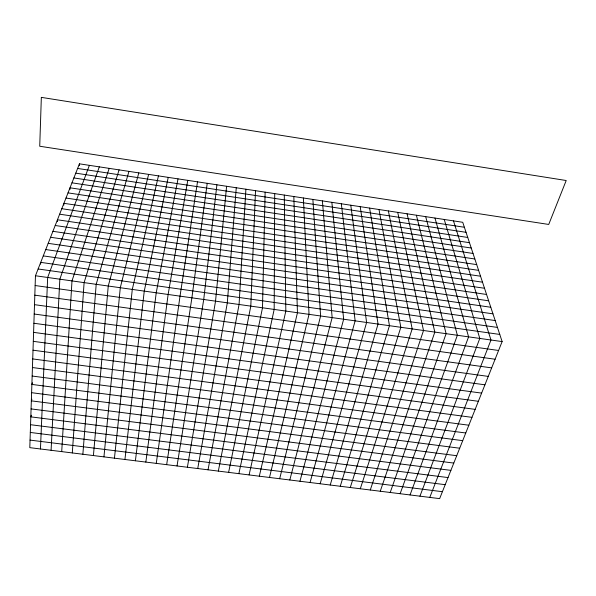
<?xml version="1.0" encoding="UTF-8"?>
<svg xmlns="http://www.w3.org/2000/svg" width="596" height="596" viewBox="0 0 596 596"><rect width="100%" height="100%" fill="white"/><g stroke="black" fill="none" stroke-linecap="round" stroke-linejoin="round"><path stroke-width="0.89" d="M274.711 193.611L274.175 309.428L238.862 473.656M265.123 192.15L262.501 307.782L228.611 472.375M35.462 275.754L29.8 447.648L439.647 498.628L502.123 341.582L462.734 222.293L79.432 163.826L35.462 275.754L502.123 341.582M40.655 264.125L40.722 262.367L497.444 327.42M255.52 190.683L250.804 306.128L218.337 471.101M40.461 448.974L47.665 277.475L89.378 165.345M57.358 221.637L57.447 219.782L482.507 282.184M51.092 450.3L59.838 279.189L99.301 166.858M63.824 205.143L63.914 203.325L476.711 264.617M69.911 189.595L70.008 187.807L471.227 248.018M245.895 189.215L239.07 304.474L208.041 469.819M61.708 451.619L71.989 280.902L109.202 168.37M79.328 165.561L79.432 163.826M72.302 452.938L84.103 282.616L119.088 169.875M236.254 187.747L227.322 302.813L197.73 468.538M82.866 454.249L96.194 284.314L128.959 171.38M93.416 455.56L108.256 286.02L138.801 172.885M103.942 456.871L120.288 287.719L148.635 174.382M226.592 186.272L215.536 301.151L187.39 467.249M114.447 458.175L132.29 289.41L158.447 175.88M124.936 459.479L144.262 291.101L168.236 177.37M216.914 184.797L203.728 299.49L177.034 465.96M135.396 460.782L156.212 292.785L178.01 178.86M145.841 462.079L168.132 294.469L187.762 180.35M207.214 183.315L191.89 297.821L166.656 464.671M156.256 463.375L180.022 296.145L197.5 181.832M249.091 474.923L285.827 311.067L284.285 195.071M259.305 476.197L297.441 312.706L293.835 196.531M269.496 477.463L309.033 314.345L303.371 197.984M279.666 478.73L320.603 315.977L312.885 199.436M289.812 479.989L332.143 317.601L322.384 200.882M299.944 481.255L343.654 319.225L331.86 202.327M310.054 482.507L355.142 320.849L341.322 203.772M320.141 483.766L366.607 322.466L350.768 205.218M330.206 485.017L378.043 324.082L360.193 206.656M340.256 486.269L389.449 325.692L369.602 208.086M350.284 487.513L400.832 327.293L378.996 209.524M360.297 488.757L412.186 328.895L388.368 210.947M31.357 415.203L30.813 416.857L450.889 470.371M31.886 399.216L31.342 400.855L456.722 455.702M370.28 490.001L423.518 330.497L397.726 212.377M32.437 382.796L31.886 384.42L462.712 440.653M380.248 491.238L434.827 332.091L407.068 213.8M390.201 492.475L446.106 333.678L416.388 215.223M400.132 493.712L457.363 335.265L425.686 216.646M410.041 494.948L468.59 336.852L434.976 218.061M419.927 496.177L479.795 338.431L444.243 219.47M429.798 497.407L490.97 340.011L453.496 220.885M30.299 432.45L445.197 484.675M30.046 440.101L442.403 491.693M30.552 424.71L448.028 477.567M31.074 408.908L453.787 463.077M32.162 376.039L465.759 432.987M31.61 392.69L459.702 448.222M32.72 358.926L471.98 417.349M32.437 367.538L468.851 425.216M33.302 341.344L478.372 401.294M33.011 350.195L475.154 409.37M33.599 332.367L481.628 393.107M34.203 314.025L488.273 376.396M33.898 323.263L484.928 384.807M34.821 295.162L495.105 359.232M34.508 304.66L491.663 367.874M35.142 285.529L498.591 350.47M43.262 255.893L495.179 320.559M38.122 268.982L499.761 334.43M48.194 243.347L490.784 307.253M45.758 249.553L492.959 313.839M55.204 225.497L484.518 288.263M52.917 231.322L486.567 294.469M50.578 237.275L488.653 300.794M61.805 208.704L478.603 270.361M59.645 214.188L480.54 276.216M68.019 192.88L473.023 253.449M65.985 198.051L474.848 258.984M75.767 173.153L466.035 232.306M73.882 177.943L467.733 237.454M71.967 182.83L469.462 242.684M77.614 168.445L464.373 227.255M41.34 97.371L39.731 146.244L548.722 224.446L566.2 180.513L41.34 97.371"/></g></svg>
